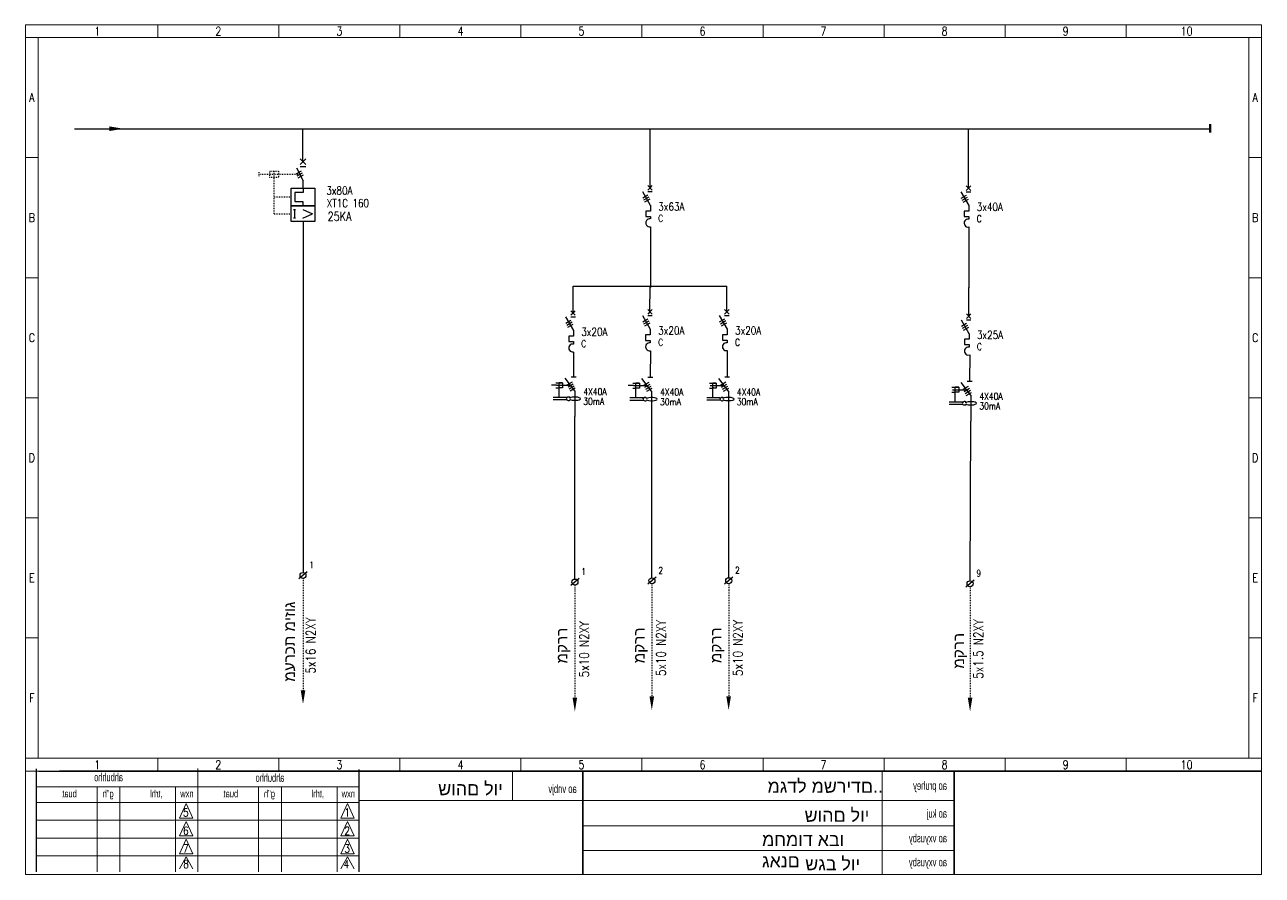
# Model space of a CAD drawing. Header units: millimetres. Extents: x 46170 to 87148, y 12751 to 40933.
# Drawn here: x 81936 to 86399, y 12751 to 15819 of the extents above; entities that cross this region are included whole.
import ezdxf
from ezdxf.enums import TextEntityAlignment as Align

# ---------------------------------------------------------------- set-up
doc = ezdxf.new("R2010")
doc.units = ezdxf.units.MM
doc.linetypes.add('ACAD_ISO03W100', pattern=[30, 12, -18])
doc.layers.add('A3', color=3, linetype='Continuous')
doc.styles.add('ROMANS', font='romans.shx')
doc.styles.get("Standard").update_dxf_attribs({"font": 'arial.ttf'})
doc.styles.add('TECHNO_M', font='techno_m.shx')

msp = doc.modelspace()

# ---------------------------------------------------------------- linework, layer by layer
at = {"color": 7, "linetype": 'ByBlock', "lineweight": 13, "ltscale": 2}
for p, q in [((81938.9, 12753.9), (81938.9, 15819.2)), ((81938.9, 15819.2), (86396, 15819.2)), ((81938.9, 12753.9), (81938.9, 15819.2)), ((81938.9, 15819.2), (86396, 15819.2)), ((86349.9, 15772.6), (86349.9, 13173.2)), ((81938.9, 13173.2), (86396, 13173.2)), ((82559.9, 13135.6), (82559.9, 12762.9)), ((83694.5, 13125.6), (83694.5, 13020.5)), ((85028.5, 13124.4), (85028.5, 12753.9)), ((82198, 13069.9), (82198, 12762.9)), ((82279.7, 13069.9), (82279.7, 12762.9)), ((82480.5, 13069.9), (82480.5, 12762.9)), ((82779.8, 13069.9), (82779.8, 12762.9)), ((82861.6, 13069.9), (82861.6, 12762.9)), ((83062.4, 13069.9), (83062.4, 12762.9))]:
    msp.add_line(p, q, dxfattribs=at)
at = {"color": 7, "linetype": 'ByBlock', "lineweight": 13}
for p, q in [((82416.4, 15819.2), (82416.4, 15772.6)), ((82416.4, 15819.2), (82416.4, 15772.6)), ((82416.4, 15819.2), (82416.4, 15772.6)), ((82416.4, 15819.2), (82416.4, 15772.6)), ((82852.8, 15819.2), (82852.8, 15772.6)), ((82852.8, 15819.2), (82852.8, 15772.6)), ((82852.8, 15819.2), (82852.8, 15772.6)), ((82852.8, 15819.2), (82852.8, 15772.6)), ((83289.2, 15819.2), (83289.2, 15772.6)), ((83289.2, 15819.2), (83289.2, 15772.6)), ((83289.2, 15819.2), (83289.2, 15772.6)), ((83289.2, 15819.2), (83289.2, 15772.6)), ((83725.6, 15819.2), (83725.6, 15772.6)), ((83725.6, 15819.2), (83725.6, 15772.6)), ((83725.6, 15819.2), (83725.6, 15772.6)), ((83725.6, 15819.2), (83725.6, 15772.6)), ((84162, 15819.2), (84162, 15772.6)), ((84162, 15819.2), (84162, 15772.6)), ((84162, 15819.2), (84162, 15772.6)), ((84162, 15819.2), (84162, 15772.6)), ((84598.4, 15819.2), (84598.4, 15772.6)), ((84598.4, 15819.2), (84598.4, 15772.6)), ((85034.8, 15819.2), (85034.8, 15772.6)), ((85034.8, 15819.2), (85034.8, 15772.6)), ((85471.2, 15819.2), (85471.2, 15772.6)), ((85471.2, 15819.2), (85471.2, 15772.6)), ((85907.6, 15819.2), (85907.6, 15772.6)), ((85907.6, 15819.2), (85907.6, 15772.6)), ((81938.9, 15772.6), (86396, 15772.6)), ((81938.9, 15340), (81985, 15340)), ((86349.9, 15340), (86396, 15340)), ((81938.9, 14906.8), (81985, 14906.8)), ((86349.9, 14906.8), (86396, 14906.8)), ((81938.9, 14473.7), (81985, 14473.7)), ((86349.9, 14473.7), (86396, 14473.7)), ((81938.9, 14040.5), (81985, 14040.5)), ((81938.9, 14040.5), (81985, 14040.5)), ((86349.9, 14040.5), (86396, 14040.5)), ((81938.9, 13607.4), (81985, 13607.4)), ((86349.9, 13607.4), (86396, 13607.4)), ((82416.4, 13173.2), (82416.4, 13126.6)), ((82416.4, 13173.2), (82416.4, 13126.6)), ((82416.4, 13173.2), (82416.4, 13126.6)), ((82416.4, 13173.2), (82416.4, 13126.6)), ((82852.8, 13173.2), (82852.8, 13126.6)), ((82852.8, 13173.2), (82852.8, 13126.6)), ((82852.8, 13173.2), (82852.8, 13126.6)), ((82852.8, 13173.2), (82852.8, 13126.6)), ((83289.2, 13173.2), (83289.2, 13126.6)), ((83289.2, 13173.2), (83289.2, 13126.6)), ((83289.2, 13173.2), (83289.2, 13126.6)), ((83289.2, 13173.2), (83289.2, 13126.6)), ((83725.6, 13173.2), (83725.6, 13126.6)), ((83725.6, 13173.2), (83725.6, 13126.6)), ((83725.6, 13173.2), (83725.6, 13126.6)), ((83725.6, 13173.2), (83725.6, 13126.6)), ((84162, 13173.2), (84162, 13126.6)), ((84162, 13173.2), (84162, 13126.6)), ((84162, 13173.2), (84162, 13126.6)), ((84162, 13173.2), (84162, 13126.6)), ((84598.4, 13173.2), (84598.4, 13126.6)), ((84598.4, 13173.2), (84598.4, 13126.6)), ((85034.8, 13173.2), (85034.8, 13126.6)), ((85034.8, 13173.2), (85034.8, 13126.6)), ((85471.2, 13173.2), (85471.2, 13126.6)), ((85471.2, 13173.2), (85471.2, 13126.6)), ((85907.6, 13173.2), (85907.6, 13126.6)), ((85907.6, 13173.2), (85907.6, 13126.6))]:
    msp.add_line(p, q, dxfattribs=at)
at = {"color": 7, "linetype": 'Continuous', "lineweight": 13}
for p, q in [((81985, 15772.6), (81985, 13173.2)), ((83141.7, 13069.9), (81978, 13069.9)), ((82559.9, 13069.9), (82559.9, 13069.9)), ((83141.7, 13069.9), (83141.7, 13069.9)), ((83141.7, 13013.5), (81978, 13013.5)), ((85288, 13020.5), (83141.7, 13020.5)), ((83141.7, 12949.4), (81978, 12949.4)), ((83141.7, 12885.4), (81978, 12885.4)), ((83141.7, 12821.3), (81978, 12821.3)), ((82559.9, 12821.3), (82559.9, 12821.3))]:
    msp.add_line(p, q, dxfattribs=at)
at = {"color": 0, "linetype": 'ByBlock', "ltscale": 2}
for p, q in [((82115.7, 15444.1), (86210.6, 15444.1)), ((84190.9, 15230.7), (84190.9, 15444.6)), ((85339.1, 15229.8), (85339.1, 15443.7)), ((82939.7, 15108.5), (82939.7, 13841.6)), ((83913.4, 14779.2), (83913.5, 14875.6)), ((84190.7, 14783.6), (84190.9, 14875.6)), ((84467.7, 14783.9), (84467.9, 14875.9)), ((85340, 14768.2), (85340.7, 14871.5))]:
    msp.add_line(p, q, dxfattribs=at)
at = {"linetype": 'ByBlock', "lineweight": -2, "ltscale": 2}
msp.add_line((82939.3, 15324.8), (82939.3, 15444.8), dxfattribs=at)
at = {"lineweight": 53}
msp.add_line((86210.2, 15460.9), (86210.2, 15430), dxfattribs=at)
at = {"color": 7, "linetype": 'Continuous', "lineweight": -2}
for p, q in [((82928.9, 15335.2), (82949.6, 15314.5)), ((82939.3, 15324.8), (82928.9, 15314.5)), ((82928.9, 15307.6), (82949.7, 15307.6)), ((82939.3, 15324.8), (82949.6, 15335.2)), ((84182.6, 15217.1), (84199.2, 15217.1)), ((84182.7, 15238.9), (84199.1, 15222.5)), ((84190.9, 15230.7), (84182.7, 15222.5)), ((84190.9, 15230.7), (84199.1, 15238.9)), ((85330.9, 15238), (85347.3, 15221.6)), ((85339.1, 15229.8), (85330.9, 15221.6)), ((85330.9, 15216.2), (85347.4, 15216.2)), ((85339.1, 15229.8), (85347.3, 15238)), ((84192.1, 15127.8), (84192.1, 15118.9)), ((85340.4, 15127), (85340.4, 15118.1)), ((83905.2, 14787.4), (83921.6, 14771)), ((83913.4, 14779.2), (83905.2, 14771)), ((83913.4, 14779.2), (83921.6, 14787.4)), ((84182.5, 14791.8), (84198.9, 14775.4)), ((84190.7, 14783.6), (84182.5, 14775.4)), ((84182.5, 14769.9), (84199, 14769.9)), ((84190.7, 14783.6), (84198.9, 14791.8)), ((84459.5, 14792.1), (84475.9, 14775.7)), ((84467.7, 14783.9), (84459.5, 14775.7)), ((84459.5, 14770.3), (84476, 14770.3)), ((84467.7, 14783.9), (84475.9, 14792.1)), ((85331.8, 14776.4), (85348.2, 14760)), ((85340, 14768.2), (85348.2, 14776.4)), ((83905.1, 14765.5), (83921.7, 14765.5)), ((85340, 14768.2), (85331.8, 14760)), ((85331.8, 14754.5), (85348.3, 14754.5)), ((84191.9, 14680.7), (84191.9, 14671.8)), ((84468.9, 14681.1), (84468.9, 14672.2)), ((83914.6, 14676.3), (83914.6, 14667.4)), ((85341.3, 14665.3), (85341.3, 14656.4))]:
    msp.add_line(p, q, dxfattribs=at)
at = {"linetype": 'ACAD_ISO03W100', "ltscale": 0.2}
for p, q in [((82780.1, 15286.8), (82780.1, 15271.4)), ((82780.1, 15286.8), (82780.1, 15271.4)), ((82780.1, 15286.8), (82780.1, 15271.4)), ((82780.1, 15286.8), (82780.1, 15271.4)), ((82780.1, 15286.8), (82780.1, 15271.4)), ((82780.1, 15279.6), (82928.2, 15279.6)), ((82835.5, 15137.4), (82835.5, 15291.5)), ((82835.5, 15197.8), (82897.2, 15197.8)), ((82835.5, 15137.4), (82897.2, 15137.4)), ((82939.7, 13821.8), (82939.7, 13412.4)), ((83920.2, 13798.1), (83920.2, 13392.5)), ((84197.8, 13802.5), (84197.7, 13396.9)), ((84474.7, 13802.9), (84474.7, 13397.2)), ((85344.8, 13791.8), (85344.8, 13386.2))]:
    msp.add_line(p, q, dxfattribs=at)
at = {"lineweight": -2}
for p, q in [((82915.2, 15281.3), (82934.2, 15292.4)), ((82916.7, 15303.4), (82939.7, 15255.8)), ((82918.7, 15274), (82937.7, 15285.1)), ((82922.3, 15266.6), (82941.3, 15277.7)), ((82939.7, 15231.3), (82939.7, 15255.8)), ((82939.7, 15231.3), (82939.7, 15214)), ((82939.7, 15214), (82910.3, 15214)), ((82910.3, 15214), (82910.3, 15181.6)), ((82910.3, 15181.6), (82938.9, 15181.6)), ((82938.9, 15181.6), (82938.9, 15165.7)), ((84165, 15194.7), (84183.4, 15205.5)), ((84168.5, 15187.4), (84187.5, 15198.5)), ((84172.1, 15179.9), (84191.1, 15191)), ((85313.3, 15193.8), (85331.7, 15204.6)), ((85316.8, 15186.5), (85335.8, 15197.6)), ((85320.4, 15179.1), (85339.4, 15190.2)), ((82905.7, 15153), (82912.6, 15153)), ((82909.2, 15153), (82909.2, 15122.6)), ((82938.9, 15152.9), (82973.4, 15137.4)), ((82938.9, 15121.9), (82973.4, 15137.4)), ((82905.7, 15122.2), (82912.6, 15122.2)), ((83887.5, 14743.1), (83905.9, 14753.9)), ((83891, 14735.8), (83910, 14746.9)), ((83894.6, 14728.4), (83913.6, 14739.5)), ((84164.8, 14747.5), (84183.3, 14758.3)), ((84168.4, 14740.2), (84187.3, 14751.3)), ((84172, 14732.8), (84190.9, 14743.9)), ((84441.8, 14747.9), (84460.3, 14758.7)), ((84445.3, 14740.6), (84464.3, 14751.7)), ((84448.9, 14733.2), (84467.9, 14744.3)), ((85314.2, 14732.1), (85332.6, 14742.9)), ((85317.7, 14724.8), (85336.6, 14735.9)), ((85321.3, 14717.4), (85340.2, 14728.5)), ((83891.9, 14520.5), (83910.9, 14531.6)), ((83895.5, 14513.2), (83914.4, 14524.3)), ((83899.1, 14505.8), (83918, 14516.9)), ((83902.7, 14498.3), (83921.6, 14509.4)), ((84168.6, 14519), (84187.5, 14530.1)), ((84172.1, 14511.7), (84191.1, 14522.8)), ((84175.7, 14504.3), (84194.7, 14515.4)), ((84179.3, 14496.8), (84198.3, 14507.9)), ((84445.6, 14519.4), (84464.5, 14530.5)), ((84449.1, 14512.1), (84468, 14523.2)), ((84452.7, 14504.6), (84471.6, 14515.7)), ((84456.3, 14497.2), (84475.2, 14508.3)), ((85320, 14504), (85338.9, 14515.1)), ((85323.5, 14496.7), (85342.4, 14507.8)), ((85327.1, 14489.3), (85346, 14500.4)), ((85330.7, 14481.8), (85349.6, 14492.9))]:
    msp.add_line(p, q, dxfattribs=at)
at = {"color": 7, "linetype": 'ByBlock', "lineweight": -2}
for p, q in [((84163.9, 15217.1), (84192, 15168.4)), ((85312.1, 15216.2), (85340.3, 15167.5)), ((84192.1, 15147.1), (84175.4, 15147.1)), ((84175.4, 15147.1), (84175.4, 15127.8)), ((84175.4, 15127.8), (84192.1, 15127.8)), ((84192.1, 15168.2), (84192.1, 15147.1)), ((85340.4, 15146.2), (85323.6, 15146.2)), ((85323.6, 15146.2), (85323.6, 15127)), ((85323.6, 15127), (85340.4, 15127)), ((85340.4, 15167.4), (85340.4, 15146.2)), ((84163.7, 14769.9), (84191.8, 14721.2)), ((84440.7, 14770.3), (84468.8, 14721.6)), ((83886.4, 14765.5), (83914.5, 14716.8)), ((85313, 14754.5), (85341.1, 14705.8)), ((83914.6, 14695.5), (83897.9, 14695.5)), ((83897.9, 14695.5), (83897.9, 14676.3)), ((83914.6, 14716.7), (83914.6, 14695.5)), ((84192, 14700), (84175.2, 14700)), ((84175.2, 14700), (84175.2, 14680.7)), ((84175.2, 14680.7), (84191.9, 14680.7)), ((84192, 14721.1), (84192, 14700)), ((84468.9, 14700.3), (84452.2, 14700.3)), ((84452.2, 14700.3), (84452.2, 14681.1)), ((84452.2, 14681.1), (84468.9, 14681.1)), ((84468.9, 14721.5), (84468.9, 14700.3)), ((85341.3, 14684.5), (85324.5, 14684.5)), ((85324.5, 14684.5), (85324.5, 14665.3)), ((85341.3, 14705.7), (85341.3, 14684.5)), ((83897.9, 14676.3), (83914.6, 14676.3)), ((85324.5, 14665.3), (85341.3, 14665.3)), ((83854.2, 14518.7), (83836, 14518.7)), ((83851.8, 14527.8), (83875.8, 14527.8)), ((83851.8, 14509.7), (83863.8, 14509.7)), ((83854.2, 14518.7), (83873.4, 14518.7)), ((83863.8, 14474.4), (83863.8, 14527.8)), ((83875.8, 14527.8), (83863.8, 14527.8)), ((83863.8, 14525), (83863.8, 14526.3)), ((83863.8, 14512.5), (83863.8, 14511.2)), ((83875.8, 14509.7), (83863.8, 14509.7)), ((83873.4, 14518.7), (83904.9, 14518.7)), ((83875.8, 14527.8), (83875.8, 14509.7)), ((83920.1, 14498.9), (83885.2, 14544.6)), ((84130.9, 14517.3), (84112.6, 14517.3)), ((84128.4, 14526.3), (84152.5, 14526.3)), ((84128.4, 14508.2), (84140.4, 14508.2)), ((84130.9, 14517.3), (84150, 14517.3)), ((84140.4, 14473), (84140.4, 14526.3)), ((84152.5, 14526.3), (84140.4, 14526.3)), ((84140.4, 14523.6), (84140.4, 14524.8)), ((84140.4, 14511), (84140.4, 14509.7)), ((84152.5, 14508.2), (84140.4, 14508.2)), ((84150, 14517.3), (84181.6, 14517.3)), ((84152.5, 14526.3), (84152.5, 14508.2)), ((84196.8, 14497.4), (84161.8, 14543.1)), ((84405.4, 14526.7), (84429.5, 14526.7)), ((84405.4, 14508.6), (84417.4, 14508.6)), ((84407.8, 14517.6), (84427, 14517.6)), ((84417.4, 14473.3), (84417.4, 14526.7)), ((84429.5, 14526.7), (84417.4, 14526.7)), ((84417.4, 14523.9), (84417.4, 14525.2)), ((84417.4, 14511.3), (84417.4, 14510.1)), ((84429.5, 14508.6), (84417.4, 14508.6)), ((84427, 14517.6), (84458.6, 14517.6)), ((84429.5, 14526.7), (84429.5, 14508.6)), ((84473.8, 14497.8), (84438.8, 14543.4)), ((85279.8, 14511.3), (85303.9, 14511.3)), ((85282.2, 14502.3), (85301.4, 14502.3)), ((85291.8, 14457.9), (85291.8, 14511.3)), ((85303.9, 14511.3), (85291.8, 14511.3)), ((85291.8, 14508.5), (85291.8, 14509.8)), ((85301.4, 14502.3), (85333, 14502.3)), ((85303.9, 14511.3), (85303.9, 14493.2)), ((85348.2, 14482.4), (85313.2, 14528.1)), ((83889.5, 14474.4), (83841.8, 14474.4)), ((83889.5, 14465.7), (83841.8, 14465.7)), ((83889.5, 14471.7), (83889.5, 14474.4)), ((83891.2, 14471.7), (83889.5, 14471.7)), ((83891.2, 14468.4), (83889.5, 14468.4)), ((83889.5, 14468.4), (83889.5, 14465.7)), ((83891.2, 14474.1), (83891.2, 14471.7)), ((83891.2, 14466), (83891.2, 14468.4)), ((83901.5, 14472.2), (83901.5, 14475.3)), ((83901.5, 14467.9), (83901.5, 14464.8)), ((83901.5, 14467.9), (83901.5, 14464.8)), ((84166.1, 14473), (84118.5, 14473)), ((84166.1, 14464.2), (84118.5, 14464.2)), ((84166.1, 14470.2), (84166.1, 14473)), ((84167.8, 14470.2), (84166.1, 14470.2)), ((84167.8, 14466.9), (84166.1, 14466.9)), ((84166.1, 14466.9), (84166.1, 14464.2)), ((84167.8, 14472.7), (84167.8, 14470.2)), ((84167.8, 14464.5), (84167.8, 14466.9)), ((84178.1, 14470.7), (84178.1, 14473.8)), ((84178.1, 14466.4), (84178.1, 14463.4)), ((84178.1, 14466.4), (84178.1, 14463.4)), ((84443.1, 14473.3), (84395.5, 14473.3)), ((84443.1, 14464.6), (84395.5, 14464.6)), ((84443.1, 14470.6), (84443.1, 14473.3)), ((84444.8, 14470.6), (84443.1, 14470.6)), ((84444.8, 14467.3), (84443.1, 14467.3)), ((84443.1, 14467.3), (84443.1, 14464.6)), ((84444.8, 14473), (84444.8, 14470.6)), ((84444.8, 14464.9), (84444.8, 14467.3)), ((84455.1, 14471.1), (84455.1, 14474.2)), ((84455.1, 14466.8), (84455.1, 14463.7)), ((84455.1, 14466.8), (84455.1, 14463.7)), ((85317.5, 14457.9), (85269.9, 14457.9)), ((85279.8, 14493.2), (85291.8, 14493.2)), ((85291.8, 14496), (85291.8, 14494.7)), ((85303.9, 14493.2), (85291.8, 14493.2)), ((85317.5, 14455.2), (85317.5, 14457.9)), ((85319.2, 14457.6), (85319.2, 14455.2)), ((85329.5, 14455.7), (85329.5, 14458.8)), ((85317.5, 14449.2), (85269.9, 14449.2)), ((85319.2, 14455.2), (85317.5, 14455.2)), ((85319.2, 14451.9), (85317.5, 14451.9)), ((85317.5, 14451.9), (85317.5, 14449.2)), ((85319.2, 14449.5), (85319.2, 14451.9)), ((85329.5, 14451.4), (85329.5, 14448.3)), ((85329.5, 14451.4), (85329.5, 14448.3))]:
    msp.add_line(p, q, dxfattribs=at)
at = {"linetype": 'ByBlock', "ltscale": 2}
for p, q in [((84192.3, 15090.5), (84192.3, 14871)), ((85340.6, 15089.6), (85340.6, 14870.1)), ((83920.1, 14498.9), (83920.1, 14405.9)), ((84196.8, 14497.4), (84196.8, 14404.5)), ((84473.8, 14497.8), (84473.8, 14404.8)), ((85348.2, 14482.4), (85348.2, 14389.4)), ((83920.2, 13819.8), (83920.2, 14406)), ((84197.8, 13824.2), (84197.7, 14405.9)), ((84474.7, 13824.5), (84474.7, 14406.3)), ((85344.8, 13813.5), (85348.2, 14389.4))]:
    msp.add_line(p, q, dxfattribs=at)
for p, q in [((83913.5, 14875.6), (84467.9, 14875.9)), ((83915.1, 14638.6), (83915.1, 14549.9)), ((84192.2, 14643.4), (84191.7, 14548.4)), ((84469.2, 14643.7), (84468.7, 14548.8)), ((85343.6, 14628.3), (85343.1, 14533.4)), ((83906.6, 14549.6), (83924.5, 14549.6)), ((84183.3, 14548.1), (84201.1, 14548.1)), ((84460.3, 14548.5), (84478.1, 14548.5)), ((85334.7, 14533.1), (85352.5, 14533.1))]:
    msp.add_line(p, q)
at = {"color": 7, "ltscale": 2}
for p, q in [((82954.7, 13845.1), (82924.8, 13820.2)), ((83935.2, 13821.4), (83905.3, 13796.5)), ((84212.7, 13825.8), (84182.8, 13800.9)), ((84489.7, 13826.2), (84459.8, 13801.2)), ((85359.8, 13815.1), (85329.9, 13790.2))]:
    msp.add_line(p, q, dxfattribs=at)
at = {"color": 7, "lineweight": 13}
for p, q in [((82518.3, 13009.5), (82494.8, 12956.9)), ((82518.3, 13009.5), (82541.9, 12956.9)), ((83100.2, 13009.5), (83076.6, 12956.9)), ((83100.2, 13009.5), (83123.8, 12956.9)), ((82494.8, 12956.9), (82541.9, 12956.9)), ((82518.3, 12945.5), (82494.8, 12892.8)), ((82518.3, 12945.5), (82541.9, 12892.8)), ((83076.6, 12956.9), (83123.8, 12956.9)), ((83100.2, 12945.5), (83076.6, 12892.8)), ((83100.2, 12945.5), (83123.8, 12892.8)), ((82494.8, 12892.8), (82541.9, 12892.8)), ((82518.3, 12881.4), (82494.8, 12828.8)), ((82518.3, 12881.4), (82541.9, 12828.8)), ((83076.6, 12892.8), (83123.8, 12892.8)), ((83100.2, 12881.4), (83076.6, 12828.8)), ((83100.2, 12881.4), (83123.8, 12828.8)), ((82494.8, 12828.8), (82541.9, 12828.8)), ((82518.3, 12817.4), (82494.8, 12773.7)), ((82518.3, 12817.4), (82541.9, 12773.7)), ((83076.6, 12828.8), (83123.8, 12828.8)), ((83100.2, 12817.4), (83076.6, 12773.7)), ((83100.2, 12817.4), (83123.8, 12773.7))]:
    msp.add_line(p, q, dxfattribs=at)
at = {"color": 7, "lineweight": 13, "ltscale": 2}
for p, q in [((83948.9, 12929.3), (85288, 12929.3)), ((83948.9, 12840.3), (85288, 12840.3))]:
    msp.add_line(p, q, dxfattribs=at)
at = {"color": 7, "linetype": 'ByBlock', "lineweight": 13, "ltscale": 2}
for points in [[(81938.9, 12753.9), (86396, 12753.9), (86396, 15819.2), (81938.9, 15819.2)], [(81938.9, 15819.2), (86396, 15819.2), (86396, 12753.9), (81938.9, 12753.9)], [(81938.9, 12753.9), (86396, 12753.9), (86396, 15819.2), (81938.9, 15819.2)], [(81938.9, 15819.2), (86396, 15819.2), (86396, 12753.9), (81938.9, 12753.9)], [(81938.9, 13173.2), (86396, 13173.2), (86396, 13126.6), (81938.9, 13126.6)]]:
    msp.add_lwpolyline(points, close=True, dxfattribs=at)
at = {"linetype": 'ACAD_ISO03W100', "ltscale": 0.2}
msp.add_lwpolyline([(82819.7, 15291.5), (82851.2, 15291.5), (82851.2, 15267.7), (82819.7, 15267.7)], close=True, dxfattribs=at)
at = {"lineweight": -2}
for points in [[(82897.2, 15229.9), (82982.2, 15229.9), (82982.2, 15165.7), (82897.2, 15165.7)], [(82897.2, 15165.7), (82982.2, 15165.7), (82982.2, 15109.2), (82897.2, 15109.2)]]:
    msp.add_lwpolyline(points, close=True, dxfattribs=at)
at = {"color": 7, "linetype": 'ByBlock', "lineweight": 13, "ltscale": 2, "const_width": 5}
msp.add_lwpolyline([(81938.9, 13126.6), (86396, 13126.6), (86396, 13126.6), (81938.9, 13126.6)], close=True, dxfattribs=at)
at = {"color": 7, "ltscale": 2}
for centre in [(82939.7, 13832.6), (83920.2, 13808.9), (84197.8, 13813.3), (84474.7, 13813.7), (85344.8, 13802.6)]:
    msp.add_circle(centre, 10.8, dxfattribs=at)
at = {"color": 7, "linetype": 'ByBlock', "lineweight": -2}
for centre, radius, start, end in [((84189.8, 15104.7), 14.4, 80.8849, 280.1182), ((85338.1, 15103.8), 14.4, 80.8849, 280.1182), ((83912.3, 14653.2), 14.4, 80.8849, 280.1182), ((84189.6, 14657.6), 14.4, 80.8849, 280.1182), ((84466.6, 14657.9), 14.4, 80.8849, 280.1182), ((85339, 14642.1), 14.4, 80.8849, 280.1182), ((83897.4, 14465.5), 10.6, 66.8973, 125.6982), ((83897.4, 14474.6), 10.6, 234.3018, 293.1027), ((84174, 14464.1), 10.6, 66.8973, 125.6982), ((84174, 14473.1), 10.6, 234.3018, 293.1027), ((84451, 14464.4), 10.6, 66.8973, 125.6982), ((84451, 14473.5), 10.6, 234.3018, 293.1027), ((85325.4, 14449), 10.6, 66.8973, 125.6982), ((85325.4, 14458.1), 10.6, 234.3018, 293.1027)]:
    msp.add_arc(centre, radius, start, end, dxfattribs=at)
for centre in [(83920.1, 14470.1), (84196.8, 14468.6), (84473.8, 14468.9), (85348.2, 14453.6)]:
    msp.add_ellipse(centre, major_axis=(-20, 0), ratio=0.292341, start_param=0.37335, end_param=5.909835, dxfattribs=at)
at = {"color": 7, "linetype": 'ByBlock', "lineweight": -2, "ltscale": 30}
for points in [[(82241.8, 15452.4), (82291.8, 15444.1), (82241.8, 15435.7)], [(82948.1, 13418.4), (82939.7, 13368.4), (82931.4, 13418.4)], [(83928.2, 13392), (83919.9, 13342), (83911.6, 13392)], [(84205.8, 13396.4), (84197.4, 13346.4), (84189.1, 13396.4)], [(84482.8, 13396.7), (84474.4, 13346.7), (84466.1, 13396.7)], [(85353.4, 13391.7), (85345.1, 13341.7), (85336.8, 13391.7)]]:
    msp.add_solid(points, dxfattribs=at)
at = {"layer": 'A3', "color": 7, "lineweight": 13, "const_width": 5.63}
for points in [[(81978, 12762.9), (81978, 13135.6)], [(83141.7, 12762.9), (83141.7, 13133.5)], [(83948.9, 12753.9), (83948.9, 13128.2)], [(85288, 12753.9), (85288, 13125.3)]]:
    msp.add_lwpolyline(points, dxfattribs=at)

# ---------------------------------------------------------------- texts
at = {"color": 7, "lineweight": 13, "style": 'ROMANS', "width": 0.8}
for s, height, p in [('1', 31.1, (82198.2, 15795.9)), ('1', 31.1, (82198.2, 15795.9)), ('1', 31.1, (82198.2, 15795.9)), ('1', 31.1, (82198.2, 15795.9)), ('2', 31.1, (82634.6, 15795.9)), ('2', 31.1, (82634.6, 15795.9)), ('2', 31.1, (82634.6, 15795.9)), ('2', 31.1, (82634.6, 15795.9)), ('3', 31.1, (83071, 15795.9)), ('3', 31.1, (83071, 15795.9)), ('3', 31.1, (83071, 15795.9)), ('3', 31.1, (83071, 15795.9)), ('4', 31.1, (83507.4, 15795.9)), ('4', 31.1, (83507.4, 15795.9)), ('4', 31.1, (83507.4, 15795.9)), ('4', 31.1, (83507.4, 15795.9)), ('5', 31.1, (83943.8, 15795.9)), ('5', 31.1, (83943.8, 15795.9)), ('5', 31.1, (83943.8, 15795.9)), ('5', 31.1, (83943.8, 15795.9)), ('6', 31.1, (84380.2, 15795.9)), ('6', 31.1, (84380.2, 15795.9)), ('7', 31.1, (84816.6, 15795.9)), ('7', 31.1, (84816.6, 15795.9)), ('8', 31.1, (85253, 15795.9)), ('8', 31.1, (85253, 15795.9)), ('9', 31.1, (85689.4, 15795.9)), ('9', 31.1, (85689.4, 15795.9)), ('10', 31.06, (86125.8, 15795.9)), ('10', 31.06, (86125.8, 15795.9)), ('A', 30.7, (81962.1, 15556.6)), ('A', 30.7, (86373.1, 15556.6)), ('B', 30.7, (81962.1, 15123.4)), ('B', 30.7, (86373.1, 15123.4)), ('C', 30.7, (81962.1, 14690.3)), ('C', 30.7, (86373.1, 14690.3)), ('D', 30.7, (81962.1, 14257.1)), ('D', 30.7, (86373.1, 14257.1)), ('E', 30.7, (81962.1, 13823.9)), ('E', 30.7, (86373.1, 13823.9)), ('F', 30.7, (81962.1, 13390.8)), ('F', 30.7, (86373.1, 13390.8)), ('1', 31.1, (82198.2, 13149.9)), ('1', 31.1, (82198.2, 13149.9)), ('1', 31.1, (82198.2, 13149.9)), ('1', 31.1, (82198.2, 13149.9)), ('2', 31.1, (82634.6, 13149.9)), ('2', 31.1, (82634.6, 13149.9)), ('2', 31.1, (82634.6, 13149.9)), ('2', 31.1, (82634.6, 13149.9)), ('3', 31.1, (83071, 13149.9)), ('3', 31.1, (83071, 13149.9)), ('3', 31.1, (83071, 13149.9)), ('3', 31.1, (83071, 13149.9)), ('4', 31.1, (83507.4, 13149.9)), ('4', 31.1, (83507.4, 13149.9)), ('4', 31.1, (83507.4, 13149.9)), ('4', 31.1, (83507.4, 13149.9)), ('5', 31.1, (83943.8, 13149.9)), ('5', 31.1, (83943.8, 13149.9)), ('5', 31.1, (83943.8, 13149.9)), ('5', 31.1, (83943.8, 13149.9)), ('6', 31.1, (84380.2, 13149.9)), ('6', 31.1, (84380.2, 13149.9)), ('7', 31.1, (84816.6, 13149.9)), ('7', 31.1, (84816.6, 13149.9)), ('8', 31.1, (85253, 13149.9)), ('8', 31.1, (85253, 13149.9)), ('9', 31.1, (85689.4, 13149.9)), ('9', 31.1, (85689.4, 13149.9)), ('10', 31.06, (86125.8, 13149.9)), ('10', 31.06, (86125.8, 13149.9))]:
    msp.add_text(s, height=height, dxfattribs=at).set_placement(p, align=Align.MIDDLE)
at = {"color": 7, "lineweight": -2, "style": 'ROMANS', "width": 0.8}
for s, height, p in [('3x80A', 29, (83023.7, 15206.4, -75649.1)), ('XT1C 160', 29, (83025.5, 15161.1)), ('3x63A', 29, (84220.6, 15148.5, -75649.1)), ('3x40A', 29, (85368.9, 15147.6, -75649.1)), ('25KA', 32, (83028.1, 15112, -75649.1)), ('C', 25, (84220.6, 15108.1, -75649.1)), ('C', 25, (85368.9, 15107.2, -75649.1)), ('3x20A', 29, (83943.1, 14697, -75649.1)), ('3x20A', 29, (84220.5, 14701.4, -75649.1)), ('3x20A', 29, (84497.5, 14701.7, -75649.1)), ('C', 25, (83943.1, 14656.6, -75649.1)), ('C', 25, (84220.5, 14661, -75649.1)), ('C', 25, (84497.5, 14661.3, -75649.1)), ('3x25A', 29, (85369.8, 14685.9, -75649.1)), ('C', 25, (85369.8, 14645.6, -75649.1)), ('4X40A', 25, (83950.6, 14483.2, -75649.1)), ('4X40A', 25, (84227.3, 14481.7, -75649.1)), ('4X40A', 25, (84504.2, 14482.1, -75649.1)), ('30mA', 25, (83950.3, 14447.9, -75649.1)), ('30mA', 25, (84226.9, 14446.4, -75649.1)), ('30mA', 25, (84503.9, 14446.8, -75649.1)), ('4X40A', 25, (85378.6, 14466.7, -75649.1)), ('30mA', 25, (85378.3, 14431.4, -75649.1))]:
    msp.add_text(s, height=height, dxfattribs=at).set_placement(p)
at = {"color": 7, "lineweight": 13, "style": 'ROMANS', "width": 0.8}
for s, height, p in [('1', 24, (82963, 13858.3, -75649.1)), ('1', 24, (83943.5, 13834.6, -75649.1)), ('2', 24, (84221.1, 13839, -75649.1)), ('2', 24, (84498, 13839.4, -75649.1)), ('9', 24, (85368.1, 13828.3, -75649.1)), ('5', 29, (82507.2, 12963)), ('1', 29, (83089.1, 12963)), ('6', 29, (82507.2, 12897.1)), ('2', 29, (83089.1, 12897.1)), ('7', 29, (82507.2, 12832.8)), ('3', 29, (83089.1, 12832.8)), ('8', 29, (82508, 12776.9)), ('4', 29, (83086.2, 12776.9))]:
    msp.add_text(s, height=height, dxfattribs=at).set_placement(p)
at = {"color": 7, "lineweight": -2, "style": 'ROMANS', "width": 0.8}
for s, p in [('5x16 N2XY', (82984.4, 13478.5, -82790.4)), ('5x10 N2XY', (83970.3, 13465.1, -82790.4)), ('5x10 N2XY', (84247.8, 13469.5, -82790.4)), ('5x10 N2XY', (84524.8, 13469.8, -82790.4)), ('5x1.5 N2XY', (85392, 13460, -82790.4))]:
    msp.add_text(s, height=34.2, rotation=90, dxfattribs=at).set_placement(p)
at = {"color": 7, "lineweight": 13, "style": 'TECHNO_M', "text_generation_flag": 2}
for s, height, width, p in [('ahbuhho', 29, 0.7, (82290.4, 13090.3)), ('ahbuhho', 29, 0.7, (82872.3, 13088.2)), ('ao vnbjv ', 30, 0.8, (83926.8, 13048)), ('ao pruhey', 30, 0.8, (85261.9, 13059.5)), ('buat', 25.81, 0.8, (82124, 13032.5)), ('g"h', 25.81, 0.8, (82256.9, 13032.5)), (',trhl', 25.81, 0.8, (82433.5, 13032.5)), ('nxw', 25.81, 0.8, (82545.2, 13032.5)), ('buat', 25.81, 0.8, (82705.9, 13032.5)), ('g"h', 25.81, 0.8, (82838.7, 13032.5)), (',trhl', 25.81, 0.8, (83015.4, 13032.5)), ('nxw', 25.81, 0.8, (83127.1, 13032.5)), ('ao kuj', 30, 0.8, (85261.9, 12959)), ('ao vxyusby', 30, 0.8, (85261.9, 12869.9)), ('ao vxyusby', 30, 0.8, (85261.9, 12783.4))]:
    msp.add_text(s, height=height, dxfattribs=dict(at, width=width)).set_placement(p)
at = {"attachment_point": 1, "rotation": 90}
for s, insert, char_height in [('מערכת מיזוג', (82871.3, 13449.3), 39.375), ('מקרר', (83853.7, 13514.9), 39.38), ('מקרר', (84132.2, 13515.7), 39.38), ('מקרר', (84409.2, 13516.1), 39.38), ('מקרר', (85284.3, 13496.2), 39.38)]:
    msp.add_mtext_dynamic_manual_height_columns(s, width=4250.721, gutter_width=196.9, heights=[0], dxfattribs=dict(at, insert=insert, char_height=char_height))
at = {"lineweight": 53, "attachment_point": 1}
for s, insert, char_height in [('שוהם לוי', (83427.2, 13085.7), 46.03), ('מגדל משרידם..', (84614.7, 13094.5), 46.033), ('שוהם לוי', (84748.4, 12989.9), 46.03), ('מחמוד אבו גאנם', (84594.8, 12902.4), 46.033), ('שגב לוי', (84750.7, 12814.8), 46.03)]:
    msp.add_mtext_dynamic_manual_height_columns(s, width=421.091, gutter_width=230.2, heights=[234.7], dxfattribs=dict(at, insert=insert, char_height=char_height))

doc.saveas('drawing.dxf')
